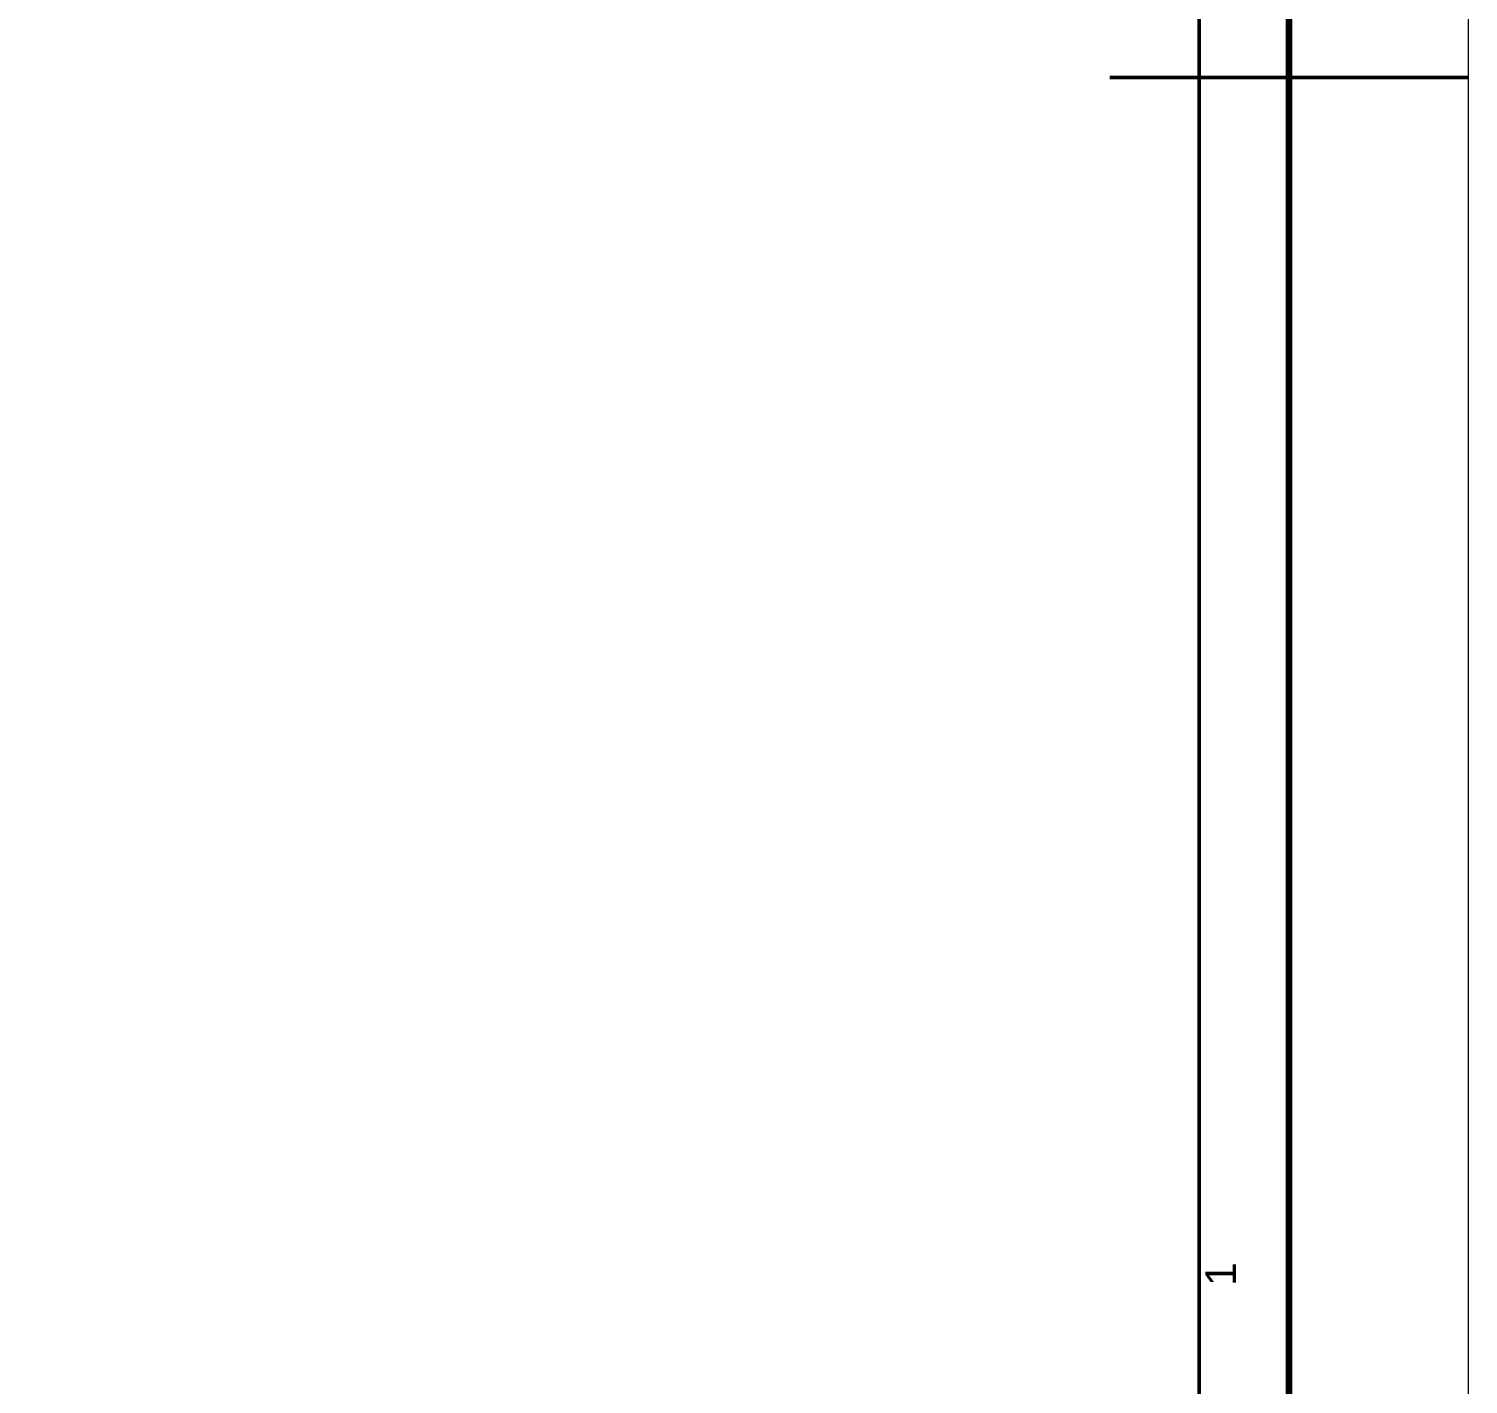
# Model space of a CAD drawing. Header units: millimetres. Extents: x 0 to 420, y 0 to 297.
# Drawn here: x 339.7 to 420, y 75.6 to 151.2 of the extents above; entities that cross this region are included whole.
import ezdxf
from ezdxf.enums import TextEntityAlignment as Align

# ---------------------------------------------------------------- set-up
doc = ezdxf.new("R2010")
doc.units = ezdxf.units.MM
doc.layers.add('291-E-DIAGRAMA', color=5, linetype='Continuous')
doc.layers.add('291-E-TEXTOS', color=7, linetype='Continuous')
doc.styles.add('ARIAL', font='arial.ttf')

msp = doc.modelspace()

# ---------------------------------------------------------------- linework, layer by layer
at = {"layer": '291-E-DIAGRAMA', "color": 7, "lineweight": 50}
for p, q in [((420, 148.5), (400, 148.5)), ((405, 148.5), (410, 148.5))]:
    msp.add_line(p, q, dxfattribs=at)
at = {"layer": '291-E-DIAGRAMA', "color": 7, "lineweight": 13}
msp.add_lwpolyline([(0, 297), (420, 297), (420, 0), (0, 0)], close=True, dxfattribs=at)
at = {"layer": '291-E-DIAGRAMA', "color": 7, "lineweight": 100}
msp.add_lwpolyline([(25, 287), (410, 287), (410, 10), (25, 10)], close=True, dxfattribs=at)
at = {"layer": '291-E-DIAGRAMA', "color": 7, "lineweight": 50}
msp.add_lwpolyline([(30, 282), (405, 282), (405, 15), (30, 15)], close=True, dxfattribs=at)

# ---------------------------------------------------------------- texts
at = {"layer": '291-E-TEXTOS', "color": 7, "style": 'ARIAL'}
msp.add_text('1', height=1.7, rotation=90, dxfattribs=at).set_placement((407.55, 81.75), align=Align.BOTTOM_CENTER)

doc.saveas('drawing.dxf')
